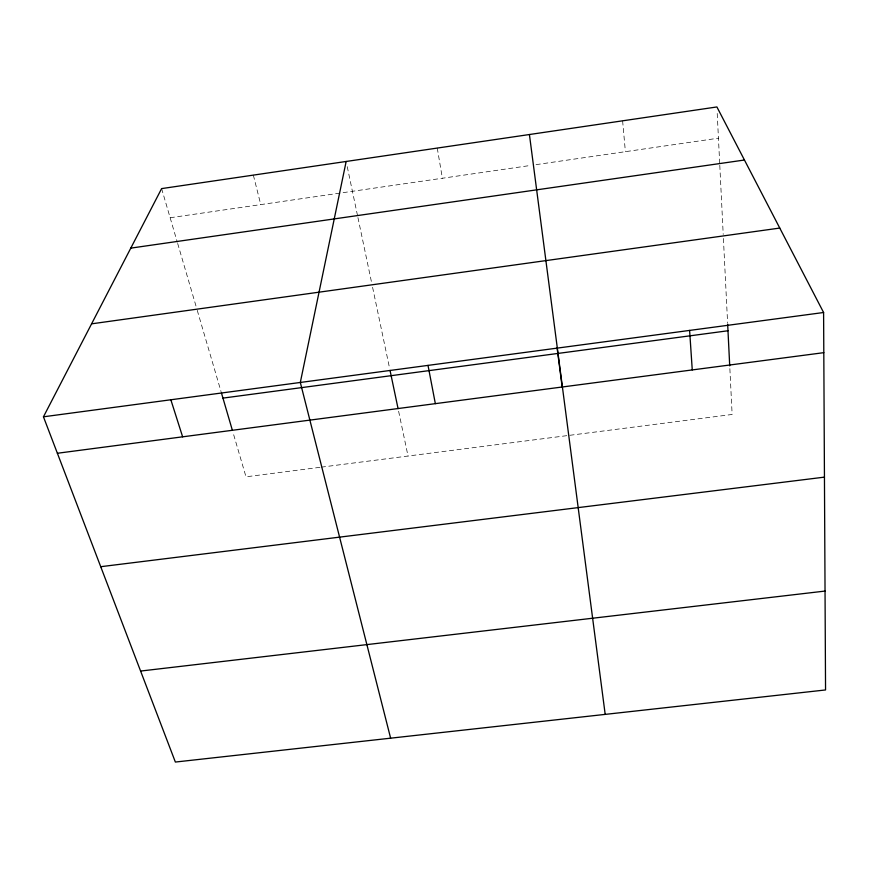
<?xml version="1.0" encoding="UTF-8"?>
<svg xmlns="http://www.w3.org/2000/svg" width="869" height="869" viewBox="0 0 869 869"><rect width="100%" height="100%" fill="white"/><g stroke="black" fill="none" stroke-linecap="round" stroke-linejoin="round"><path stroke-width="0.65" stroke-dasharray="4.34 3.26" d="M170.139 217.75L530.698 165.425M536.043 164.643L718.446 138.171M319.89 467.337L245.992 476.809L233.153 432.947M321.226 467.164L567.131 435.63M569.803 435.293L732.132 414.47L729.797 367.218M161.612 188.606L177.298 242.179M177.667 243.461L196.492 307.745M197.241 310.32L221.063 391.658M253.346 175.114L260.765 204.595M347.242 166.663L357.67 216.283M357.941 217.598L371.758 283.337M372.584 287.291L389.486 367.772M398.621 411.254L408.028 456.04M437.259 148.078L442.386 178.243M622.617 120.824L625.387 151.684M717.218 113.459L719.717 163.937M719.793 165.295L723.214 234.434M723.41 238.486L727.592 322.747"/><path stroke-width="1.3" d="M346.155 161.471L300.316 382.458L390.626 738.172M43.45 416.805L161.612 188.606L716.903 106.952L823.595 312.503L825.55 689.953L175.364 762.048L43.45 416.805L823.595 312.503M130.795 248.121L744.44 160.015M91.593 323.833L779.765 228.069M222.953 398.111L727.983 330.763M57.387 453.26L823.801 352.662M100.728 566.697L824.453 477.135M140.604 671.053L825.039 591.072M170.845 399.773L182.631 436.825M221.443 392.951L232.392 430.372M390.04 370.411L398.067 408.615M428.015 365.393L435.347 403.651M529.417 134.521L605.193 714.383M557.138 348.143L562.189 387.063M689.606 330.416L692.256 369.922M727.657 324.083L729.721 365.871"/></g></svg>
